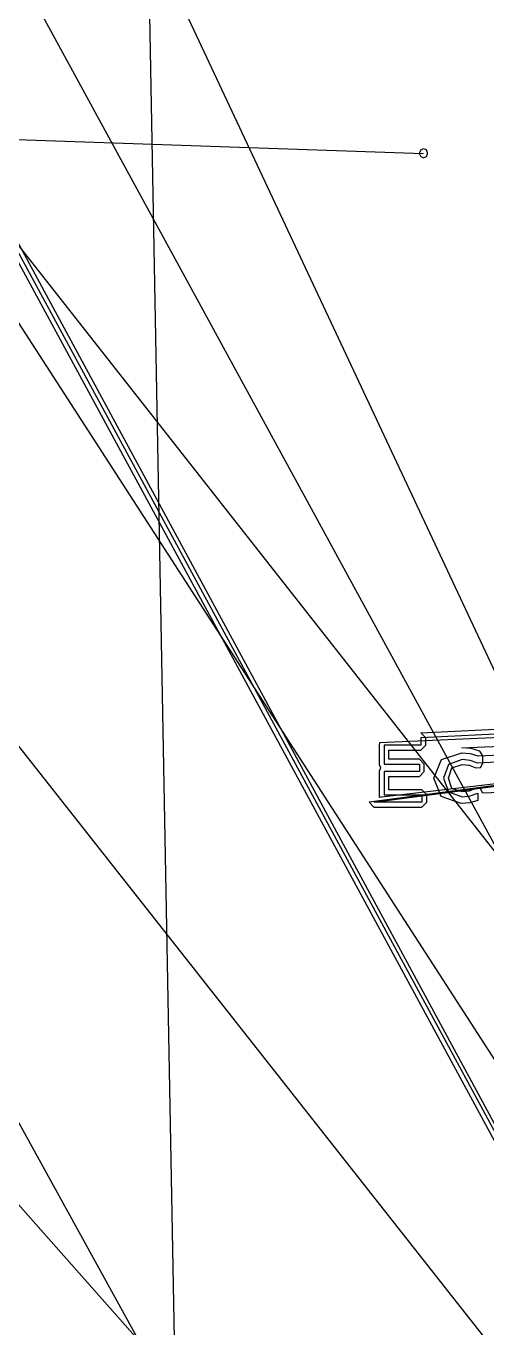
# Model space of a CAD drawing. Extents: x 0 to 334, y -361 to 120.
# Drawn here: x 135.86 to 142.8, y -20.66 to -1.04 of the extents above; entities that cross this region are included whole.
import ezdxf

# ---------------------------------------------------------------- set-up
doc = ezdxf.new("R2010")
doc.units = 0

msp = doc.modelspace()

# ---------------------------------------------------------------- linework, layer by layer
at = {"layer": 'Layer 1'}
for p, q in [((79.31, 84.9092), (292.42, -302.024)), ((301.09, -309.873), (89.04, 81.8172)), ((89.04, 81.6672), (301.09, -310.023)), ((89.24, 81.7422), (300.89, -309.948)), ((136.215, 80.4392), (138.335, -34.1749)), ((101.579, 77.4792), (246.92, -232.794)), ((100.509, 64.4492), (154.965, -35.4949)), ((81.92, 64.1792), (166.845, -43.9449)), ((100.65, 48.8522), (200.47, -105.785)), ((91.66, 44.0822), (183.61, -72.6649)), ((88.075, 35.0192), (220.02, -113.935)), ((141.845, -2.96205), (116.025, -2.0758)), ((141.802574, -2.904624), (141.785, -2.94705)), ((141.845, -2.88705), (141.802574, -2.904624)), ((141.887426, -2.904624), (141.845, -2.88705)), ((141.845, -2.88705), (141.845, -2.88705)), ((141.905, -2.94705), (141.887426, -2.904624)), ((141.785, -2.94705), (141.785, -2.96205)), ((141.785, -2.96205), (141.802574, -3.004476)), ((141.802574, -3.004476), (141.845, -3.02205)), ((141.845, -3.02205), (141.887426, -3.004476)), ((141.887426, -3.004476), (141.905, -2.96205)), ((141.905, -2.96205), (141.905, -2.94705)), ((152.14545, -11.269221), (141.024, -12.7344)), ((141.099, -12.7344), (152.22045, -11.269221)), ((141.174, -12.6594), (152.29545, -11.344221)), ((152.29545, -11.344221), (141.184, -11.8374)), ((141.805, -11.6874), (152.22045, -11.194221)), ((152.22045, -11.269221), (141.805, -11.7624)), ((142.42235, -11.912727), (153.5439, -11.419481)), ((153.78555, -11.540054), (142.664, -12.1452)), ((142.664, -12.033223), (153.78555, -11.540054)), ((141.88, -11.7624), (141.805, -11.6874)), ((141.805, -11.7624), (141.805, -11.8731)), ((141.88, -11.8731), (141.88, -11.7624)), ((141.184, -11.8374), (141.17497, -11.873077)), ((141.17497, -11.873077), (141.175, -12.1609)), ((141.805, -11.8731), (141.25, -11.8731)), ((141.25, -11.8731), (141.25, -12.1609)), ((141.325, -12.0859), (141.325, -11.9481)), ((141.325, -11.9481), (141.805, -11.9481)), ((141.805, -11.9481), (141.88, -11.8731)), ((142.5604, -11.925737), (142.42235, -11.912727)), ((142.6919, -11.963682), (142.5604, -11.925737)), ((142.739, -12.0333), (142.6919, -11.963682)), ((141.175, -12.1609), (141.19938, -12.216239)), ((141.25, -12.1609), (141.782, -12.1609)), ((141.782, -12.0859), (141.325, -12.0859)), ((141.857, -12.1609), (141.782, -12.0859)), ((141.782, -12.1609), (141.782, -12.2715)), ((141.857, -12.2715), (141.857, -12.1609)), ((142.00115, -12.370463), (142.11337, -12.089864)), ((142.11337, -12.089864), (142.42235, -11.98765)), ((142.42834, -12.089211), (142.22036, -12.16343)), ((142.42235, -11.98765), (142.54654, -11.999369)), ((142.54654, -12.103534), (142.42834, -12.089211)), ((142.54654, -11.999369), (142.664, -12.033223)), ((142.664, -12.1452), (142.54654, -12.103534)), ((142.703947, -12.208749), (142.739, -12.145279)), ((142.739, -12.145279), (142.739, -12.0333)), ((141.19938, -12.216239), (141.175, -12.271578)), ((141.175, -12.271578), (141.175, -12.6238)), ((141.782, -12.2715), (141.25, -12.2715)), ((141.25, -12.2715), (141.25, -12.6238)), ((141.325, -12.5488), (141.325, -12.3465)), ((141.325, -12.3465), (141.782, -12.3465)), ((141.782, -12.3465), (141.857, -12.2715)), ((142.22036, -12.16343), (142.14629, -12.370461)), ((142.22129, -12.37054), (142.27321, -12.216722)), ((142.27321, -12.216722), (142.27345, -12.216485)), ((142.27345, -12.216485), (142.42834, -12.16429)), ((142.42834, -12.16429), (142.52866, -12.176451)), ((142.52866, -12.176451), (142.52964, -12.176683)), ((142.52964, -12.176683), (142.63156, -12.212902)), ((142.63156, -12.212902), (142.703947, -12.208749)), ((153.86055, -12.213231), (142.739, -12.5958)), ((141.819, -12.5488), (141.325, -12.5488)), ((141.894, -12.6238), (141.819, -12.5488)), ((142.11262, -12.64976), (142.00115, -12.370463)), ((142.14629, -12.370461), (142.22036, -12.578143)), ((142.27333, -12.525127), (142.22129, -12.37054)), ((142.42834, -12.57679), (142.27333, -12.525127)), ((142.63156, -12.528178), (142.52915, -12.56516)), ((142.703947, -12.532331), (142.63156, -12.528178)), ((142.739, -12.5958), (142.703947, -12.532331)), ((141.024, -12.7344), (141.099, -12.8094)), ((141.819, -12.7344), (141.099, -12.7344)), ((141.18403, -12.659477), (141.174, -12.6594)), ((141.175, -12.6238), (141.18403, -12.659477)), ((141.25, -12.6238), (141.819, -12.6238)), ((141.819, -12.6238), (141.819, -12.7344)), ((141.819, -12.8094), (141.894, -12.7344)), ((141.894, -12.7344), (141.894, -12.6238)), ((142.41337, -12.753275), (142.11262, -12.64976)), ((142.22036, -12.578143), (142.42834, -12.651711)), ((142.5443, -12.741556), (142.41337, -12.753275)), ((142.52915, -12.56516), (142.42834, -12.57679)), ((142.42834, -12.651711), (142.54654, -12.638039)), ((142.664, -12.7064), (142.5443, -12.741556)), ((142.54654, -12.638039), (142.664, -12.595721)), ((142.664, -12.595721), (142.664, -12.7064)), ((141.099, -12.8094), (141.819, -12.8094))]:
    msp.add_line(p, q, dxfattribs=at)

doc.saveas('drawing.dxf')
